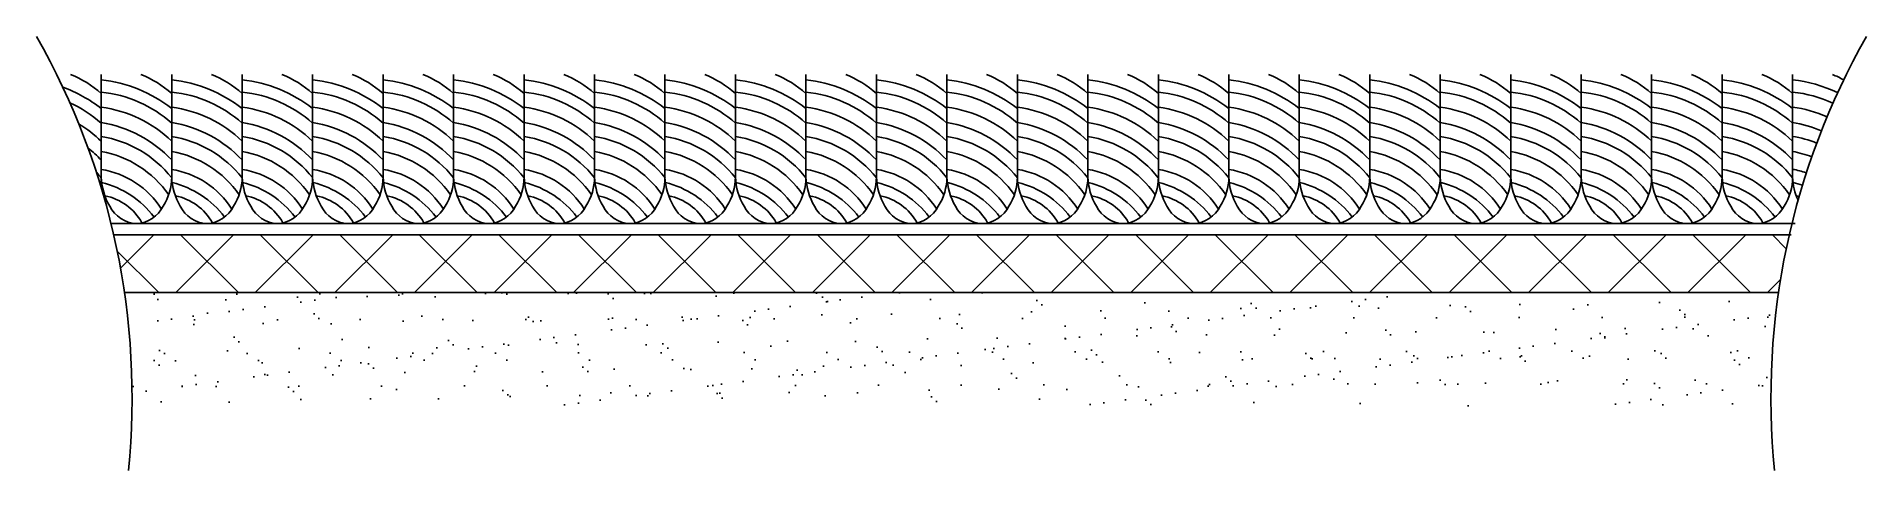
# Model space of a CAD drawing. Extents: x 402 to 2467, y 1063 to 1554.
import ezdxf

# ---------------------------------------------------------------- set-up
doc = ezdxf.new("R2010")
doc.units = 0
doc.header["$LTSCALE"] = 10
doc.header["$MEASUREMENT"] = 0
for name, color, linetype in [('3', 3, 'CONTINUOUS'), ('7', 7, 'CONTINUOUS'), ('BH', 3, 'CONTINUOUS')]:
    doc.layers.add(name, color=color, linetype=linetype)

msp = doc.modelspace()

# ---------------------------------------------------------------- hatches: boundary and pattern name
at = {"layer": 'BH'}
h = msp.add_hatch(dxfattribs=at)
h.set_pattern_fill('AR-SAND', color=256, scale=30, style=0)
h.set_pattern_definition([(37.5, (-131752.257, 21099.535), (-1.8898, 57.804713), [0, -45.6, 0, -51, 0, -48.75]), (7.5, (-131752.26, 21099.535), (53.0933, 84.66438), [0, -24.6, 0, -41.1, 0, -15.75]), (327.5, (-131789.157, 21099.535), (93.424256, 0.169772), [0, -15, 0, -54, 0, -70.5]), (317.5, (-131789.16, 21099.535), (90.1838, 26.330267), [0, -7.5, 0, -35.4, 0, -40.5])])
h.paths.add_polyline_path([(501.7, 1264.2, -0.039114), (510.2, 1135.5), (2359.4, 1135.5, -0.039114), (2367.9, 1264.2)])

# ---------------------------------------------------------------- linework, layer by layer
at = {"layer": '3'}
for p, q in [((497.2, 1291.8), (534.9, 1329.5)), ((559.4, 1264.2), (624.7, 1329.5)), ((630.2, 1264.2), (564.9, 1329.5)), ((649.2, 1264.2), (714.5, 1329.5)), ((720, 1264.2), (654.7, 1329.5)), ((739, 1264.2), (804.3, 1329.5)), ((809.8, 1264.2), (744.5, 1329.5)), ((828.8, 1264.2), (894.1, 1329.5)), ((899.6, 1264.2), (834.3, 1329.5)), ((918.6, 1264.2), (983.9, 1329.5)), ((989.4, 1264.2), (924.1, 1329.5)), ((1008.4, 1264.2), (1073.7, 1329.5)), ((1079.2, 1264.2), (1014, 1329.5)), ((1098.2, 1264.2), (1163.5, 1329.5)), ((1169, 1264.2), (1103.8, 1329.5)), ((1188, 1264.2), (1253.3, 1329.5)), ((1258.9, 1264.2), (1193.6, 1329.5)), ((1277.8, 1264.2), (1343.1, 1329.5)), ((1348.7, 1264.2), (1283.4, 1329.5)), ((1367.6, 1264.2), (1432.9, 1329.5)), ((1438.5, 1264.2), (1373.2, 1329.5)), ((1457.4, 1264.2), (1522.7, 1329.5)), ((1528.3, 1264.2), (1463, 1329.5)), ((1547.2, 1264.2), (1612.5, 1329.5)), ((1618.1, 1264.2), (1552.8, 1329.5)), ((1637, 1264.2), (1702.3, 1329.5)), ((1707.9, 1264.2), (1642.6, 1329.5)), ((1726.8, 1264.2), (1792.1, 1329.5)), ((1797.7, 1264.2), (1732.4, 1329.5)), ((1816.6, 1264.2), (1881.9, 1329.5)), ((1887.5, 1264.2), (1822.2, 1329.5)), ((1906.4, 1264.2), (1971.7, 1329.5)), ((1977.3, 1264.2), (1912, 1329.5)), ((1996.2, 1264.2), (2061.5, 1329.5)), ((2067.1, 1264.2), (2001.8, 1329.5)), ((2086, 1264.2), (2151.3, 1329.5)), ((2156.9, 1264.2), (2091.6, 1329.5)), ((2175.8, 1264.2), (2241.1, 1329.5)), ((2246.7, 1264.2), (2181.4, 1329.5)), ((2265.6, 1264.2), (2330.9, 1329.5)), ((2336.5, 1264.2), (2271.2, 1329.5)), ((2376.7, 1313.8), (2361, 1329.5)), ((540.4, 1264.2), (493.5, 1311.2)), ((2355.4, 1264.2), (2370.2, 1278.9))]:
    msp.add_line(p, q, dxfattribs=at)
at = {"layer": '7'}
msp.add_line((501.7, 1264.2), (2367.9, 1264.2), dxfattribs=at)
for points in [[(475.3, 1510.8), (475.3, 1394.7, -0.038614), (474.6, 1385.5, -0.038614)], [(554.9, 1510.8), (554.9, 1394.7, -0.144903), (545.2, 1361.9, -0.271592), (515.1, 1342.3, -0.271592), (485, 1361.9, -0.122988), (475.3, 1394.7), (475.3, 1510.8)], [(634.4, 1510.8), (634.4, 1394.7, -0.144903), (624.7, 1361.9, -0.271592), (594.6, 1342.3, -0.271592), (564.5, 1361.9, -0.122988), (554.9, 1394.7), (554.9, 1510.8)], [(713.9, 1510.8), (713.9, 1394.7, -0.144903), (704.3, 1361.9, -0.271592), (674.1, 1342.3, -0.271592), (644, 1361.9, -0.122988), (634.4, 1394.7), (634.4, 1510.8)], [(793.4, 1510.8), (793.4, 1394.7, -0.144903), (783.8, 1361.9, -0.271592), (753.7, 1342.3, -0.271592), (723.6, 1361.9, -0.122988), (713.9, 1394.7), (713.9, 1510.8)], [(873, 1510.8), (873, 1394.7, -0.144903), (863.3, 1361.9, -0.271592), (833.2, 1342.3, -0.271592), (803.1, 1361.9, -0.122988), (793.4, 1394.7), (793.4, 1510.8)], [(952.5, 1510.8), (952.5, 1394.7, -0.144903), (942.8, 1361.9, -0.271592), (912.7, 1342.3, -0.271592), (882.6, 1361.9, -0.122988), (873, 1394.7), (873, 1510.8)], [(1032, 1510.8), (1032, 1394.7, -0.144903), (1022.3, 1361.9, -0.271592), (992.2, 1342.3, -0.271592), (962.1, 1361.9, -0.122988), (952.5, 1394.7), (952.5, 1510.8)], [(1111.5, 1510.8), (1111.5, 1394.7, -0.144903), (1101.9, 1361.9, -0.271592), (1071.8, 1342.3, -0.271592), (1041.6, 1361.9, -0.122988), (1032, 1394.7), (1032, 1510.8)], [(1191, 1510.8), (1191, 1394.7, -0.144903), (1181.4, 1361.9, -0.271592), (1151.3, 1342.3, -0.271592), (1121.2, 1361.9, -0.122988), (1111.5, 1394.7), (1111.5, 1510.8)], [(1270.6, 1510.8), (1270.6, 1394.7, -0.144903), (1260.9, 1361.9, -0.271592), (1230.8, 1342.3, -0.271592), (1200.7, 1361.9, -0.122988), (1191, 1394.7), (1191, 1510.8)], [(1350.1, 1510.8), (1350.1, 1394.7, -0.144903), (1340.4, 1361.9, -0.271592), (1310.3, 1342.3, -0.271592), (1280.2, 1361.9, -0.122988), (1270.6, 1394.7), (1270.6, 1510.8)], [(1429.6, 1510.8), (1429.6, 1394.7, -0.144903), (1419.9, 1361.9, -0.271592), (1389.8, 1342.3, -0.271592), (1359.7, 1361.9, -0.122988), (1350.1, 1394.7), (1350.1, 1510.8)], [(1509.1, 1510.8), (1509.1, 1394.7, -0.144903), (1499.5, 1361.9, -0.271592), (1469.4, 1342.3, -0.271592), (1439.3, 1361.9, -0.122988), (1429.6, 1394.7), (1429.6, 1510.8)], [(1588.6, 1510.8), (1588.6, 1394.7, -0.144903), (1579, 1361.9, -0.271592), (1548.9, 1342.3, -0.271592), (1518.8, 1361.9, -0.122988), (1509.1, 1394.7), (1509.1, 1510.8)], [(1668.2, 1510.8), (1668.2, 1394.7, -0.144903), (1658.5, 1361.9, -0.271592), (1628.4, 1342.3, -0.271592), (1598.3, 1361.9, -0.122988), (1588.6, 1394.7), (1588.6, 1510.8)], [(1747.7, 1510.8), (1747.7, 1394.7, -0.144903), (1738, 1361.9, -0.271592), (1707.9, 1342.3, -0.271592), (1677.8, 1361.9, -0.122988), (1668.2, 1394.7), (1668.2, 1510.8)], [(1827.2, 1510.8), (1827.2, 1394.7, -0.144903), (1817.5, 1361.9, -0.271592), (1787.4, 1342.3, -0.271592), (1757.3, 1361.9, -0.122988), (1747.7, 1394.7), (1747.7, 1510.8)], [(1906.7, 1510.8), (1906.7, 1394.7, -0.144903), (1897.1, 1361.9, -0.271592), (1867, 1342.3, -0.271592), (1836.9, 1361.9, -0.122988), (1827.2, 1394.7), (1827.2, 1510.8)], [(1986.2, 1510.8), (1986.2, 1394.7, -0.144903), (1976.6, 1361.9, -0.271592), (1946.5, 1342.3, -0.271592), (1916.4, 1361.9, -0.122988), (1906.7, 1394.7), (1906.7, 1510.8)], [(2065.8, 1510.8), (2065.8, 1394.7, -0.144903), (2056.1, 1361.9, -0.271592), (2026, 1342.3, -0.271592), (1995.9, 1361.9, -0.122988), (1986.2, 1394.7), (1986.2, 1510.8)], [(2145.3, 1510.8), (2145.3, 1394.7, -0.144903), (2135.6, 1361.9, -0.271592), (2105.5, 1342.3, -0.271592), (2075.4, 1361.9, -0.122988), (2065.8, 1394.7), (2065.8, 1510.8)], [(2224.8, 1510.8), (2224.8, 1394.7, -0.144903), (2215.2, 1361.9, -0.271592), (2185, 1342.3, -0.271592), (2154.9, 1361.9, -0.122988), (2145.3, 1394.7), (2145.3, 1510.8)], [(2304.3, 1510.8), (2304.3, 1394.7, -0.144903), (2294.7, 1361.9, -0.271592), (2264.6, 1342.3, -0.271592), (2234.5, 1361.9, -0.122988), (2224.8, 1394.7), (2224.8, 1510.8)], [(2383.9, 1510.8), (2383.9, 1394.7, -0.144903), (2374.2, 1361.9, -0.271592), (2344.1, 1342.3, -0.271592), (2314, 1361.9, -0.122988), (2304.3, 1394.7), (2304.3, 1510.8)], [(2390, 1368.6, -0.095786), (2383.9, 1394.7), (2383.9, 1510.8)]]:
    msp.add_lwpolyline(points, format="xyb", dxfattribs=at)
for points in [[(486.5, 1342.4), (2386.7, 1342.4)], [(489.5, 1329.5), (2382.4, 1329.5)]]:
    msp.add_lwpolyline(points, dxfattribs=at)
at = {"layer": 'BH'}
for centre, radius, start, end in [((-315.3, 1145.7), 825.5, 354.272, 29.6072), ((3184.9, 1145.7), 825.5, 150.3928, 185.728), ((394.8, 1397.9), 121.8, 48.5808, 67.8606), ((474.3, 1397.9), 121.8, 48.5808, 67.8606), ((553.8, 1397.9), 121.8, 48.5808, 67.8606), ((633.3, 1397.9), 121.8, 48.5808, 67.8606), ((712.8, 1397.9), 121.8, 48.5808, 67.8606), ((792.4, 1397.9), 121.8, 48.5808, 67.8606), ((871.9, 1397.9), 121.8, 48.5808, 67.8606), ((951.4, 1397.9), 121.8, 48.5808, 67.8606), ((1030.9, 1397.9), 121.8, 48.5808, 67.8606), ((1110.4, 1397.9), 121.8, 48.5808, 67.8606), ((1190, 1397.9), 121.8, 48.5808, 67.8606), ((1269.5, 1397.9), 121.8, 48.5808, 67.8606), ((1349, 1397.9), 121.8, 48.5808, 67.8606), ((1428.5, 1397.9), 121.8, 48.5808, 67.8606), ((1508.1, 1397.9), 121.8, 48.5808, 67.8606), ((1587.6, 1397.9), 121.8, 48.5808, 67.8606), ((1667.1, 1397.9), 121.8, 48.5808, 67.8606), ((1746.6, 1397.9), 121.8, 48.5808, 67.8606), ((1826.1, 1397.9), 121.8, 48.5808, 67.8606), ((1905.7, 1397.9), 121.8, 48.5808, 67.8606), ((1985.2, 1397.9), 121.8, 48.5808, 67.8606), ((2064.7, 1397.9), 121.8, 48.5808, 67.8606), ((2144.2, 1397.9), 121.8, 48.5808, 67.8606), ((2223.7, 1397.9), 121.8, 48.5808, 67.8606), ((2303.3, 1397.9), 121.8, 48.5808, 67.8606), ((2382.8, 1397.9), 121.8, 61.1943, 67.8606), ((379.3, 1350.2), 155.3, 51.7749, 70.0942), ((458.8, 1350.2), 155.3, 51.7749, 83.878), ((460.9, 1350.4), 141.1, 48.2323, 84.1096), ((538.3, 1350.2), 155.3, 51.7749, 83.878), ((540.4, 1350.4), 141.1, 48.2323, 84.1096), ((617.8, 1350.2), 155.3, 51.7749, 83.878), ((619.9, 1350.4), 141.1, 48.2323, 84.1096), ((697.4, 1350.2), 155.3, 51.7749, 83.878), ((699.4, 1350.4), 141.1, 48.2323, 84.1096), ((776.9, 1350.2), 155.3, 51.7749, 83.878), ((778.9, 1350.4), 141.1, 48.2323, 84.1096), ((856.4, 1350.2), 155.3, 51.7749, 83.878), ((858.5, 1350.4), 141.1, 48.2323, 84.1096), ((935.9, 1350.2), 155.3, 51.7749, 83.878), ((938, 1350.4), 141.1, 48.2323, 84.1096), ((1015.4, 1350.2), 155.3, 51.7749, 83.878), ((1017.5, 1350.4), 141.1, 48.2323, 84.1096), ((1095, 1350.2), 155.3, 51.7749, 83.878), ((1097, 1350.4), 141.1, 48.2323, 84.1096), ((1174.5, 1350.2), 155.3, 51.7749, 83.878), ((1176.6, 1350.4), 141.1, 48.2323, 84.1096), ((1254, 1350.2), 155.3, 51.7749, 83.878), ((1256.1, 1350.4), 141.1, 48.2323, 84.1096), ((1333.5, 1350.2), 155.3, 51.7749, 83.878), ((1335.6, 1350.4), 141.1, 48.2323, 84.1096), ((1413, 1350.2), 155.3, 51.7749, 83.878), ((1415.1, 1350.4), 141.1, 48.2323, 84.1096), ((1492.6, 1350.2), 155.3, 51.7749, 83.878), ((1494.6, 1350.4), 141.1, 48.2323, 84.1096), ((1572.1, 1350.2), 155.3, 51.7749, 83.878), ((1574.2, 1350.4), 141.1, 48.2323, 84.1096), ((1651.6, 1350.2), 155.3, 51.7749, 83.878), ((1653.7, 1350.4), 141.1, 48.2323, 84.1096), ((1731.1, 1350.2), 155.3, 51.7749, 83.878), ((1733.2, 1350.4), 141.1, 48.2323, 84.1096), ((1810.6, 1350.2), 155.3, 51.7749, 83.878), ((1812.7, 1350.4), 141.1, 48.2323, 84.1096), ((1890.2, 1350.2), 155.3, 51.7749, 83.878), ((1892.2, 1350.4), 141.1, 48.2323, 84.1096), ((1969.7, 1350.2), 155.3, 51.7749, 83.878), ((1971.8, 1350.4), 141.1, 48.2323, 84.1096), ((2049.2, 1350.2), 155.3, 51.7749, 83.878), ((2051.3, 1350.4), 141.1, 48.2323, 84.1096), ((2128.7, 1350.2), 155.3, 51.7749, 83.878), ((2130.8, 1350.4), 141.1, 48.2323, 84.1096), ((2208.2, 1350.2), 155.3, 51.7749, 83.878), ((2210.3, 1350.4), 141.1, 48.2323, 84.1096), ((2287.8, 1350.2), 155.3, 51.7749, 83.878), ((2289.8, 1350.4), 141.1, 48.2323, 84.1096), ((2367.3, 1350.2), 155.3, 64.3039, 83.878), ((2369.4, 1350.4), 141.1, 64.8843, 84.1096), ((381.3, 1350.4), 141.1, 48.2323, 65.4088), ((457.3, 1334.7), 140.2, 45.8566, 82.5823), ((536.8, 1334.7), 140.2, 45.8566, 82.5823), ((616.3, 1334.7), 140.2, 45.8566, 82.5823), ((695.8, 1334.7), 140.2, 45.8566, 82.5823), ((775.3, 1334.7), 140.2, 45.8566, 82.5823), ((854.9, 1334.7), 140.2, 45.8566, 82.5823), ((934.4, 1334.7), 140.2, 45.8566, 82.5823), ((1013.9, 1334.7), 140.2, 45.8566, 82.5823), ((1093.4, 1334.7), 140.2, 45.8566, 82.5823), ((1172.9, 1334.7), 140.2, 45.8566, 82.5823), ((1252.5, 1334.7), 140.2, 45.8566, 82.5823), ((1332, 1334.7), 140.2, 45.8566, 82.5823), ((1411.5, 1334.7), 140.2, 45.8566, 82.5823), ((1491, 1334.7), 140.2, 45.8566, 82.5823), ((1570.5, 1334.7), 140.2, 45.8566, 82.5823), ((1650.1, 1334.7), 140.2, 45.8566, 82.5823), ((1729.6, 1334.7), 140.2, 45.8566, 82.5823), ((1809.1, 1334.7), 140.2, 45.8566, 82.5823), ((1888.6, 1334.7), 140.2, 45.8566, 82.5823), ((1968.2, 1334.7), 140.2, 45.8566, 82.5823), ((2047.7, 1334.7), 140.2, 45.8566, 82.5823), ((2127.2, 1334.7), 140.2, 45.8566, 82.5823), ((2206.7, 1334.7), 140.2, 45.8566, 82.5823), ((2286.2, 1334.7), 140.2, 45.8566, 82.5823), ((2365.8, 1334.7), 140.2, 66.0347, 82.5823), ((377.7, 1334.7), 140.2, 45.8566, 58.8585), ((452.4, 1317.4), 140.9, 43.3154, 80.6123), ((531.9, 1317.4), 140.9, 43.3154, 80.6123), ((611.4, 1317.4), 140.9, 43.3154, 80.6123), ((690.9, 1317.4), 140.9, 43.3154, 80.6123), ((770.5, 1317.4), 140.9, 43.3154, 80.6123), ((850, 1317.4), 140.9, 43.3154, 80.6123), ((929.5, 1317.4), 140.9, 43.3154, 80.6123), ((1009, 1317.4), 140.9, 43.3154, 80.6123), ((1088.5, 1317.4), 140.9, 43.3154, 80.6123), ((1168.1, 1317.4), 140.9, 43.3154, 80.6123), ((1247.6, 1317.4), 140.9, 43.3154, 80.6123), ((1327.1, 1317.4), 140.9, 43.3154, 80.6123), ((1406.6, 1317.4), 140.9, 43.3154, 80.6123), ((1486.1, 1317.4), 140.9, 43.3154, 80.6123), ((1565.7, 1317.4), 140.9, 43.3154, 80.6123), ((1645.2, 1317.4), 140.9, 43.3154, 80.6123), ((1724.7, 1317.4), 140.9, 43.3154, 80.6123), ((1804.2, 1317.4), 140.9, 43.3154, 80.6123), ((1883.7, 1317.4), 140.9, 43.3154, 80.6123), ((1963.3, 1317.4), 140.9, 43.3154, 80.6123), ((2042.8, 1317.4), 140.9, 43.3154, 80.6123), ((2122.3, 1317.4), 140.9, 43.3154, 80.6123), ((2201.8, 1317.4), 140.9, 43.3154, 80.6123), ((2281.4, 1317.4), 140.9, 43.3154, 80.6123), ((2360.9, 1317.4), 140.9, 66.8483, 80.6123), ((372.8, 1317.4), 140.9, 43.3154, 51.4621), ((455.1, 1315.4), 126.9, 38.172, 80.829), ((534.6, 1315.4), 126.9, 38.172, 80.829), ((614.2, 1315.4), 126.9, 38.172, 80.829), ((693.7, 1315.4), 126.9, 38.172, 80.829), ((773.2, 1315.4), 126.9, 38.172, 80.829), ((852.7, 1315.4), 126.9, 38.172, 80.829), ((932.3, 1315.4), 126.9, 38.172, 80.829), ((1011.8, 1315.4), 126.9, 38.172, 80.829), ((1091.3, 1315.4), 126.9, 38.172, 80.829), ((1170.8, 1315.4), 126.9, 38.172, 80.829), ((1250.3, 1315.4), 126.9, 38.172, 80.829), ((1329.9, 1315.4), 126.9, 38.172, 80.829), ((1409.4, 1315.4), 126.9, 38.172, 80.829), ((1488.9, 1315.4), 126.9, 38.172, 80.829), ((1568.4, 1315.4), 126.9, 38.172, 80.829), ((1647.9, 1315.4), 126.9, 38.172, 80.829), ((1727.5, 1315.4), 126.9, 38.172, 80.829), ((1807, 1315.4), 126.9, 38.172, 80.829), ((1886.5, 1315.4), 126.9, 38.172, 80.829), ((1966, 1315.4), 126.9, 38.172, 80.829), ((2045.5, 1315.4), 126.9, 38.172, 80.829), ((2125.1, 1315.4), 126.9, 38.172, 80.829), ((2204.6, 1315.4), 126.9, 38.172, 80.829), ((2284.1, 1315.4), 126.9, 38.172, 80.829), ((2363.6, 1315.4), 126.9, 68.0823, 80.829), ((454.4, 1307.4), 118.2, 34.7273, 79.7693), ((533.9, 1307.4), 118.2, 34.7273, 79.7693), ((613.4, 1307.4), 118.2, 34.7273, 79.7693), ((692.9, 1307.4), 118.2, 34.7273, 79.7693), ((772.4, 1307.4), 118.2, 34.7273, 79.7693), ((852, 1307.4), 118.2, 34.7273, 79.7693), ((931.5, 1307.4), 118.2, 34.7273, 79.7693), ((1011, 1307.4), 118.2, 34.7273, 79.7693), ((1090.5, 1307.4), 118.2, 34.7273, 79.7693), ((1170, 1307.4), 118.2, 34.7273, 79.7693), ((1249.6, 1307.4), 118.2, 34.7273, 79.7693), ((1329.1, 1307.4), 118.2, 34.7273, 79.7693), ((1408.6, 1307.4), 118.2, 34.7273, 79.7693), ((1488.1, 1307.4), 118.2, 34.7273, 79.7693), ((1567.6, 1307.4), 118.2, 34.7273, 79.7693), ((1647.2, 1307.4), 118.2, 34.7273, 79.7693), ((1726.7, 1307.4), 118.2, 34.7273, 79.7693), ((1806.2, 1307.4), 118.2, 34.7273, 79.7693), ((1885.7, 1307.4), 118.2, 34.7273, 79.7693), ((1965.3, 1307.4), 118.2, 34.7273, 79.7693), ((2044.8, 1307.4), 118.2, 34.7273, 79.7693), ((2124.3, 1307.4), 118.2, 34.7273, 79.7693), ((2203.8, 1307.4), 118.2, 34.7273, 79.7693), ((2283.3, 1307.4), 118.2, 34.7273, 79.7693), ((2362.9, 1307.4), 118.2, 68.8892, 79.7693), ((375.6, 1315.4), 126.9, 38.172, 41.884), ((459.2, 1304.9), 99.9, 32.5729, 80.7015), ((450.2, 1285.5), 106.3, 37.0514, 76.0286), ((538.7, 1304.9), 99.9, 32.5729, 80.7015), ((529.7, 1285.5), 106.3, 37.0514, 76.0286), ((618.3, 1304.9), 99.9, 32.5729, 80.7015), ((609.2, 1285.5), 106.3, 37.0514, 76.0286), ((697.8, 1304.9), 99.9, 32.5729, 80.7015), ((688.8, 1285.5), 106.3, 37.0514, 76.0286), ((777.3, 1304.9), 99.9, 32.5729, 80.7015), ((768.3, 1285.5), 106.3, 37.0514, 76.0286), ((856.8, 1304.9), 99.9, 32.5729, 80.7015), ((847.8, 1285.5), 106.3, 37.0514, 76.0286), ((936.3, 1304.9), 99.9, 32.5729, 80.7015), ((927.3, 1285.5), 106.3, 37.0514, 76.0286), ((1015.9, 1304.9), 99.9, 32.5729, 80.7015), ((1006.8, 1285.5), 106.3, 37.0514, 76.0286), ((1095.4, 1304.9), 99.9, 32.5729, 80.7015), ((1086.4, 1285.5), 106.3, 37.0514, 76.0286), ((1174.9, 1304.9), 99.9, 32.5729, 80.7015), ((1165.9, 1285.5), 106.3, 37.0514, 76.0286), ((1254.4, 1304.9), 99.9, 32.5729, 80.7015), ((1245.4, 1285.5), 106.3, 37.0514, 76.0286), ((1333.9, 1304.9), 99.9, 32.5729, 80.7015), ((1324.9, 1285.5), 106.3, 37.0514, 76.0286), ((1413.5, 1304.9), 99.9, 32.5729, 80.7015), ((1404.5, 1285.5), 106.3, 37.0514, 76.0286), ((1493, 1304.9), 99.9, 32.5729, 80.7015), ((1484, 1285.5), 106.3, 37.0514, 76.0286), ((1572.5, 1304.9), 99.9, 32.5729, 80.7015), ((1563.5, 1285.5), 106.3, 37.0514, 76.0286), ((1652, 1304.9), 99.9, 32.5729, 80.7015), ((1643, 1285.5), 106.3, 37.0514, 76.0286), ((1731.5, 1304.9), 99.9, 32.5729, 80.7015), ((1722.5, 1285.5), 106.3, 37.0514, 76.0286), ((1811.1, 1304.9), 99.9, 32.5729, 80.7015), ((1802.1, 1285.5), 106.3, 37.0514, 76.0286), ((1890.6, 1304.9), 99.9, 32.5729, 80.7015), ((1881.6, 1285.5), 106.3, 37.0514, 76.0286), ((1970.1, 1304.9), 99.9, 32.5729, 80.7015), ((1961.1, 1285.5), 106.3, 37.0514, 76.0286), ((2049.6, 1304.9), 99.9, 32.5729, 80.7015), ((2040.6, 1285.5), 106.3, 37.0514, 76.0286), ((2129.1, 1304.9), 99.9, 32.5729, 80.7015), ((2120.1, 1285.5), 106.3, 37.0514, 76.0286), ((2208.7, 1304.9), 99.9, 32.5729, 80.7015), ((2199.7, 1285.5), 106.3, 37.0514, 76.0286), ((2288.2, 1304.9), 99.9, 32.5729, 80.7015), ((2279.2, 1285.5), 106.3, 37.0514, 76.0286), ((2367.7, 1304.9), 99.9, 71.5226, 80.7015), ((2358.7, 1285.5), 106.3, 70.0749, 76.0286), ((467, 1312.5), 62.4, 29.3851, 78.4316), ((546.5, 1312.5), 62.4, 29.3851, 78.4316), ((626, 1312.5), 62.4, 29.3851, 78.4316), ((705.6, 1312.5), 62.4, 29.3851, 78.4316), ((785.1, 1312.5), 62.4, 29.3851, 78.4316), ((864.6, 1312.5), 62.4, 29.3851, 78.4316), ((944.1, 1312.5), 62.4, 29.3851, 78.4316), ((1023.6, 1312.5), 62.4, 29.3851, 78.4316), ((1103.2, 1312.5), 62.4, 29.3851, 78.4316), ((1182.7, 1312.5), 62.4, 29.3851, 78.4316), ((1262.2, 1312.5), 62.4, 29.3851, 78.4316), ((1341.7, 1312.5), 62.4, 29.3851, 78.4316), ((1421.2, 1312.5), 62.4, 29.3851, 78.4316), ((1500.8, 1312.5), 62.4, 29.3851, 78.4316), ((1580.3, 1312.5), 62.4, 29.3851, 78.4316), ((1659.8, 1312.5), 62.4, 29.3851, 78.4316), ((1739.3, 1312.5), 62.4, 29.3851, 78.4316), ((1818.9, 1312.5), 62.4, 29.3851, 78.4316), ((1898.4, 1312.5), 62.4, 29.3851, 78.4316), ((1977.9, 1312.5), 62.4, 29.3851, 78.4316), ((2057.4, 1312.5), 62.4, 29.3851, 78.4316), ((2136.9, 1312.5), 62.4, 29.3851, 78.4316), ((2216.5, 1312.5), 62.4, 29.3851, 78.4316), ((2296, 1312.5), 62.4, 29.3851, 78.4316), ((2375.5, 1312.5), 62.4, 75.4, 78.4316)]:
    msp.add_arc(centre, radius, start, end, dxfattribs=at)

doc.saveas('drawing.dxf')
